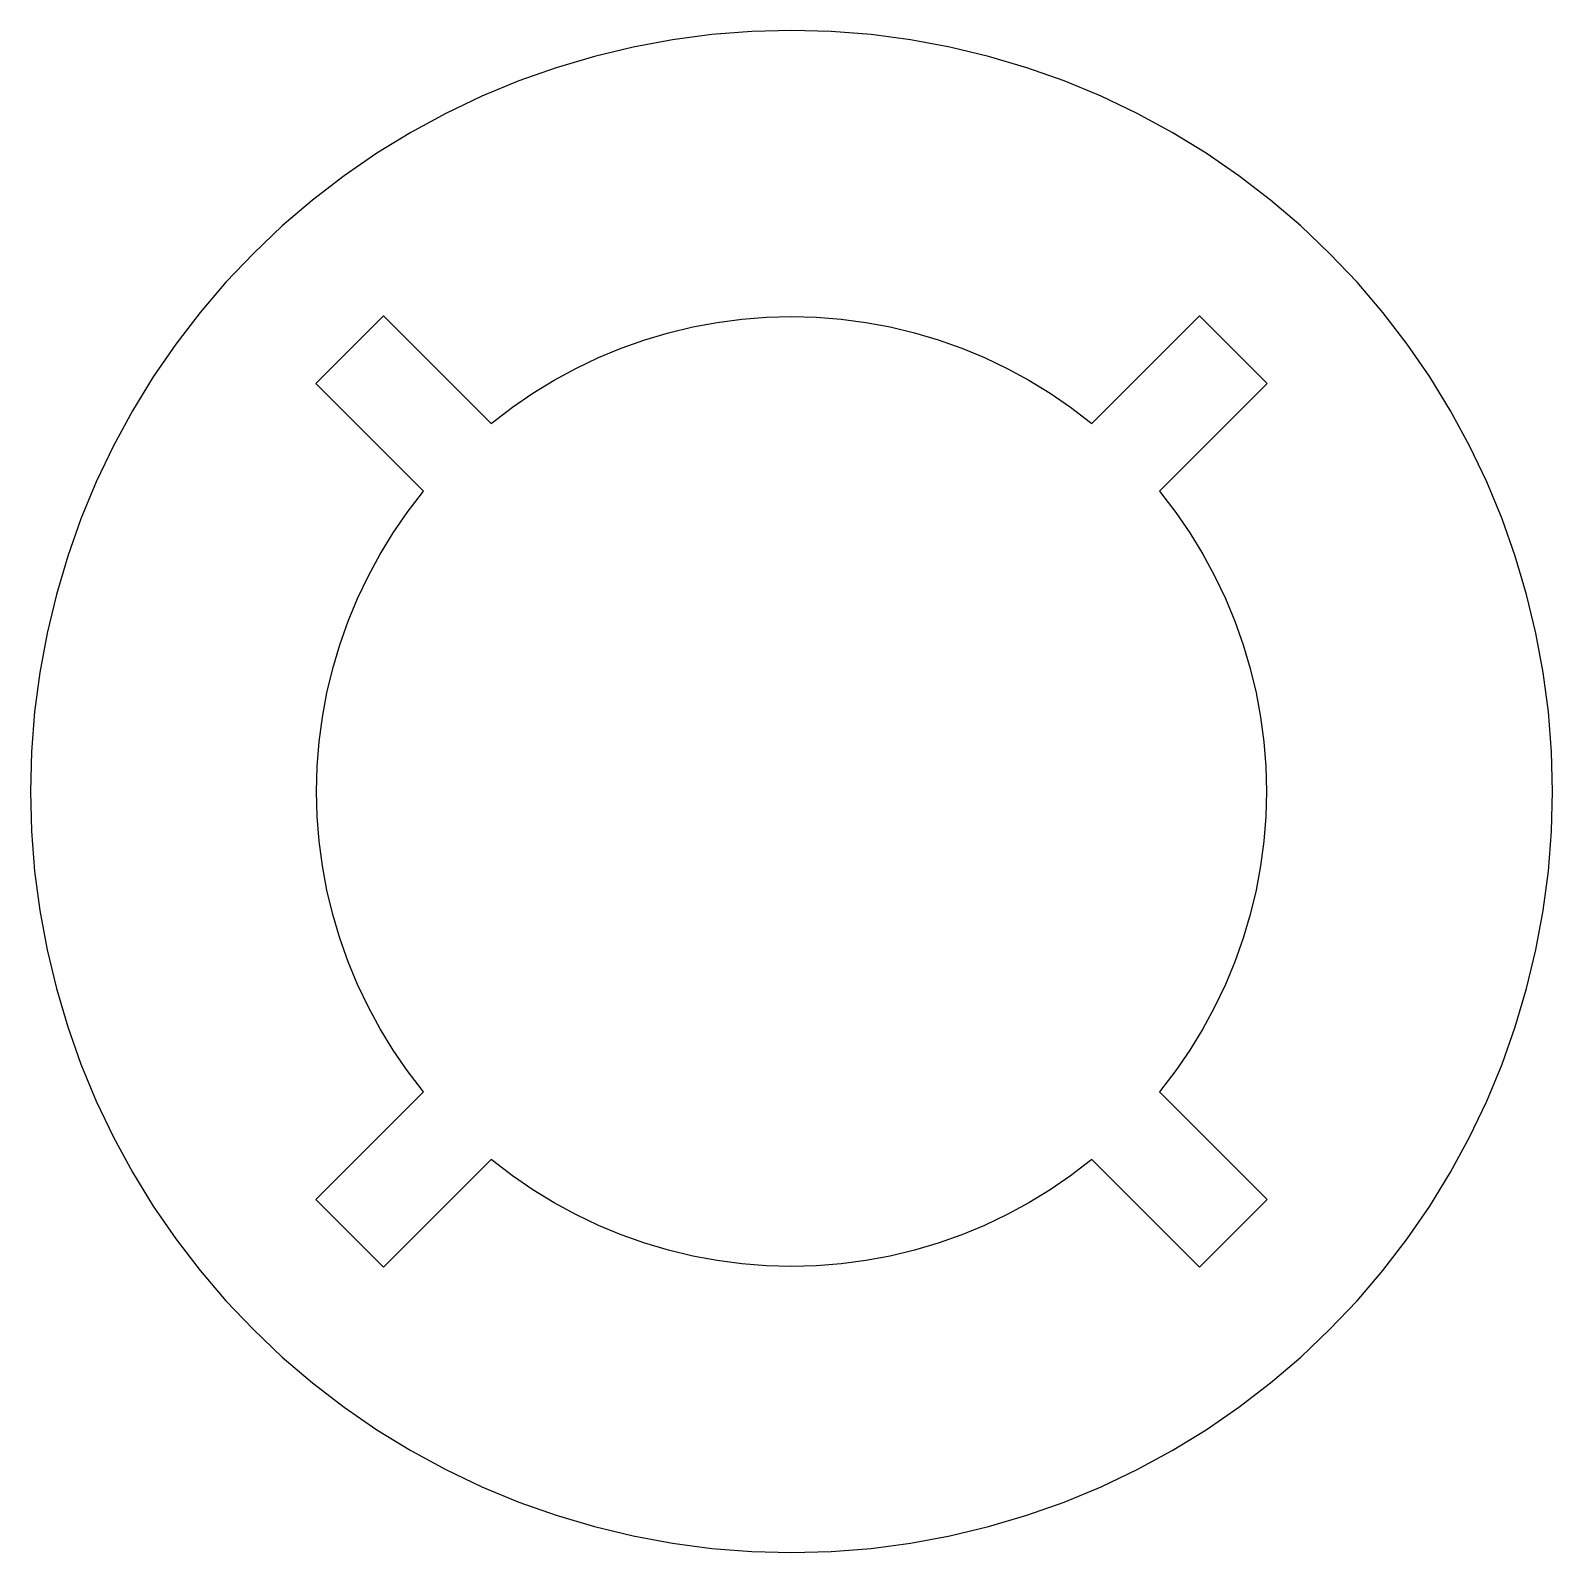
# Model space of a CAD drawing. Header units: metres. Extents: x -25.4 to 25.4, y -25.4 to 25.4.
import ezdxf

# ---------------------------------------------------------------- set-up
doc = ezdxf.new("R2010")
doc.units = ezdxf.units.M

msp = doc.modelspace()

# ---------------------------------------------------------------- linework, layer by layer
for p, q in [((0, 25.4), (-1.32933, 25.3652)), ((1.32933, 25.3652), (0, 25.4)), ((-3.97343, 25.0873), (-5.28096, 24.8449)), ((-2.65501, 25.2608), (-3.97343, 25.0873)), ((-1.32933, 25.3652), (-2.65501, 25.2608)), ((2.65501, 25.2608), (1.32933, 25.3652)), ((3.97343, 25.0873), (2.65501, 25.2608)), ((5.28096, 24.8449), (3.97343, 25.0873)), ((-6.57399, 24.5345), (-7.84903, 24.1568)), ((-5.28096, 24.8449), (-6.57399, 24.5345)), ((6.57399, 24.5345), (5.28096, 24.8449)), ((7.84903, 24.1568), (6.57399, 24.5345)), ((-7.84903, 24.1568), (-9.10254, 23.7129)), ((9.10254, 23.7129), (7.84903, 24.1568)), ((-9.10254, 23.7129), (-10.3311, 23.204)), ((10.3311, 23.204), (9.10254, 23.7129)), ((-10.3311, 23.204), (-11.5313, 22.6315)), ((11.5313, 22.6315), (10.3311, 23.204)), ((-11.5313, 22.6315), (-12.7, 21.997)), ((12.7, 21.997), (11.5313, 22.6315)), ((-12.7, 21.997), (-13.8338, 21.3022)), ((13.8338, 21.3022), (12.7, 21.997)), ((-13.8338, 21.3022), (-14.9297, 20.549)), ((14.9297, 20.549), (13.8338, 21.3022)), ((-14.9297, 20.549), (-15.9847, 19.7395)), ((15.9847, 19.7395), (14.9297, 20.549)), ((-15.9847, 19.7395), (-16.9959, 18.8759)), ((16.9959, 18.8759), (15.9847, 19.7395)), ((-16.9959, 18.8759), (-17.9605, 17.9605)), ((17.9605, 17.9605), (16.9959, 18.8759)), ((-17.9605, 17.9605), (-18.8759, 16.9959)), ((18.8759, 16.9959), (17.9605, 17.9605)), ((-18.8759, 16.9959), (-19.7395, 15.9847)), ((19.7395, 15.9847), (18.8759, 16.9959)), ((-19.7395, 15.9847), (-20.549, 14.9297)), ((-15.8745, 13.6118), (-13.6118, 15.8745)), ((-13.6118, 15.8745), (-10.018, 12.2808)), ((-2.47948, 15.6548), (-1.65677, 15.7632)), ((-1.65677, 15.7632), (-0.82951, 15.8283)), ((-0.82951, 15.8283), (0, 15.85)), ((0, 15.85), (0.82951, 15.8283)), ((0.82951, 15.8283), (1.65677, 15.7632)), ((1.65677, 15.7632), (2.47948, 15.6548)), ((10.018, 12.2808), (13.6118, 15.8745)), ((13.6118, 15.8745), (15.8745, 13.6118)), ((20.549, 14.9297), (19.7395, 15.9847)), ((-4.89792, 15.0742), (-4.10228, 15.3099)), ((-4.10228, 15.3099), (-3.29539, 15.5036)), ((-3.29539, 15.5036), (-2.47948, 15.6548)), ((2.47948, 15.6548), (3.29539, 15.5036)), ((3.29539, 15.5036), (4.10228, 15.3099)), ((4.10228, 15.3099), (4.89792, 15.0742)), ((-20.549, 14.9297), (-21.3022, 13.8338)), ((-6.44676, 14.4797), (-5.68013, 14.7972)), ((-5.68013, 14.7972), (-4.89792, 15.0742)), ((4.89792, 15.0742), (5.68013, 14.7972)), ((5.68013, 14.7972), (6.44676, 14.4797)), ((21.3022, 13.8338), (20.549, 14.9297)), ((-7.19574, 14.1224), (-6.44676, 14.4797)), ((6.44676, 14.4797), (7.19574, 14.1224)), ((-21.3022, 13.8338), (-21.997, 12.7)), ((-8.63252, 13.2929), (-7.92499, 13.7265)), ((-7.92499, 13.7265), (-7.19574, 14.1224)), ((7.19574, 14.1224), (7.92499, 13.7265)), ((7.92499, 13.7265), (8.63252, 13.2929)), ((21.997, 12.7), (21.3022, 13.8338)), ((-12.2808, 10.018), (-15.8745, 13.6118)), ((-9.31639, 12.8229), (-8.63252, 13.2929)), ((8.63252, 13.2929), (9.31639, 12.8229)), ((15.8745, 13.6118), (12.2808, 10.018)), ((-21.997, 12.7), (-22.6315, 11.5313)), ((-9.97472, 12.3177), (-9.31639, 12.8229)), ((9.31639, 12.8229), (9.97472, 12.3177)), ((22.6315, 11.5313), (21.997, 12.7)), ((-10.018, 12.2808), (-9.97472, 12.3177)), ((9.97472, 12.3177), (10.018, 12.2808)), ((-22.6315, 11.5313), (-23.204, 10.3311)), ((23.204, 10.3311), (22.6315, 11.5313)), ((-23.204, 10.3311), (-23.7129, 9.10254)), ((23.7129, 9.10254), (23.204, 10.3311)), ((-12.8229, 9.31639), (-12.3177, 9.97472)), ((-12.3177, 9.97472), (-12.2808, 10.018)), ((12.2808, 10.018), (12.3177, 9.97472)), ((12.3177, 9.97472), (12.8229, 9.31639)), ((-13.2929, 8.63252), (-12.8229, 9.31639)), ((12.8229, 9.31639), (13.2929, 8.63252)), ((-23.7129, 9.10254), (-24.1568, 7.84903)), ((24.1568, 7.84903), (23.7129, 9.10254)), ((-13.7265, 7.92499), (-13.2929, 8.63252)), ((13.2929, 8.63252), (13.7265, 7.92499)), ((-24.1568, 7.84903), (-24.5345, 6.57399)), ((-14.1224, 7.19574), (-13.7265, 7.92499)), ((13.7265, 7.92499), (14.1224, 7.19574)), ((24.5345, 6.57399), (24.1568, 7.84903)), ((-14.4797, 6.44676), (-14.1224, 7.19574)), ((14.1224, 7.19574), (14.4797, 6.44676)), ((-24.5345, 6.57399), (-24.8449, 5.28096)), ((-14.7972, 5.68013), (-14.4797, 6.44676)), ((14.4797, 6.44676), (14.7972, 5.68013)), ((24.8449, 5.28096), (24.5345, 6.57399)), ((-15.0742, 4.89792), (-14.7972, 5.68013)), ((14.7972, 5.68013), (15.0742, 4.89792)), ((-24.8449, 5.28096), (-25.0873, 3.97343)), ((25.0873, 3.97343), (24.8449, 5.28096)), ((-15.3099, 4.10228), (-15.0742, 4.89792)), ((15.0742, 4.89792), (15.3099, 4.10228)), ((-15.5036, 3.29539), (-15.3099, 4.10228)), ((15.3099, 4.10228), (15.5036, 3.29539)), ((-25.0873, 3.97343), (-25.2608, 2.65501)), ((25.2608, 2.65501), (25.0873, 3.97343)), ((-15.6548, 2.47948), (-15.5036, 3.29539)), ((15.5036, 3.29539), (15.6548, 2.47948)), ((-25.2608, 2.65501), (-25.3652, 1.32933)), ((25.3652, 1.32933), (25.2608, 2.65501)), ((-15.7632, 1.65677), (-15.6548, 2.47948)), ((15.6548, 2.47948), (15.7632, 1.65677)), ((-15.8283, 0.82951), (-15.7632, 1.65677)), ((15.7632, 1.65677), (15.8283, 0.82951)), ((-25.3652, 1.32933), (-25.4, 0)), ((25.4, 0), (25.3652, 1.32933)), ((-15.85, 0), (-15.8283, 0.82951)), ((15.8283, 0.82951), (15.85, 0)), ((-25.4, 0), (-25.3652, -1.32933)), ((-15.8283, -0.82951), (-15.85, 0)), ((15.85, 0), (15.8283, -0.82951)), ((25.3652, -1.32933), (25.4, 0)), ((-15.7632, -1.65677), (-15.8283, -0.82951)), ((15.8283, -0.82951), (15.7632, -1.65677)), ((-25.3652, -1.32933), (-25.2608, -2.65501)), ((25.2608, -2.65501), (25.3652, -1.32933)), ((-15.6548, -2.47948), (-15.7632, -1.65677)), ((15.7632, -1.65677), (15.6548, -2.47948)), ((-15.5036, -3.29539), (-15.6548, -2.47948)), ((15.6548, -2.47948), (15.5036, -3.29539)), ((-25.2608, -2.65501), (-25.0873, -3.97343)), ((25.0873, -3.97343), (25.2608, -2.65501)), ((-15.3099, -4.10228), (-15.5036, -3.29539)), ((15.5036, -3.29539), (15.3099, -4.10228)), ((-25.0873, -3.97343), (-24.8449, -5.28096)), ((24.8449, -5.28096), (25.0873, -3.97343)), ((-15.0742, -4.89792), (-15.3099, -4.10228)), ((15.3099, -4.10228), (15.0742, -4.89792)), ((-14.7972, -5.68013), (-15.0742, -4.89792)), ((15.0742, -4.89792), (14.7972, -5.68013)), ((-24.8449, -5.28096), (-24.5345, -6.57399)), ((24.5345, -6.57399), (24.8449, -5.28096)), ((-14.4797, -6.44676), (-14.7972, -5.68013)), ((14.7972, -5.68013), (14.4797, -6.44676)), ((-24.5345, -6.57399), (-24.1568, -7.84903)), ((-14.1224, -7.19574), (-14.4797, -6.44676)), ((14.4797, -6.44676), (14.1224, -7.19574)), ((24.1568, -7.84903), (24.5345, -6.57399)), ((-13.7265, -7.92499), (-14.1224, -7.19574)), ((14.1224, -7.19574), (13.7265, -7.92499)), ((-24.1568, -7.84903), (-23.7129, -9.10254)), ((-13.2929, -8.63252), (-13.7265, -7.92499)), ((13.7265, -7.92499), (13.2929, -8.63252)), ((23.7129, -9.10254), (24.1568, -7.84903)), ((-12.8229, -9.31639), (-13.2929, -8.63252)), ((13.2929, -8.63252), (12.8229, -9.31639)), ((-23.7129, -9.10254), (-23.204, -10.3311)), ((23.204, -10.3311), (23.7129, -9.10254)), ((-12.3177, -9.97472), (-12.8229, -9.31639)), ((12.8229, -9.31639), (12.3177, -9.97472)), ((-15.8745, -13.6118), (-12.2808, -10.018)), ((-12.2808, -10.018), (-12.3177, -9.97472)), ((12.3177, -9.97472), (12.2808, -10.018)), ((12.2808, -10.018), (15.8745, -13.6118)), ((-23.204, -10.3311), (-22.6315, -11.5313)), ((22.6315, -11.5313), (23.204, -10.3311)), ((-22.6315, -11.5313), (-21.997, -12.7)), ((21.997, -12.7), (22.6315, -11.5313)), ((-21.997, -12.7), (-21.3022, -13.8338)), ((-10.018, -12.2808), (-13.6118, -15.8745)), ((-9.97472, -12.3177), (-10.018, -12.2808)), ((-9.31639, -12.8229), (-9.97472, -12.3177)), ((9.97472, -12.3177), (9.31639, -12.8229)), ((10.018, -12.2808), (9.97472, -12.3177)), ((13.6118, -15.8745), (10.018, -12.2808)), ((21.3022, -13.8338), (21.997, -12.7)), ((-8.63252, -13.2929), (-9.31639, -12.8229)), ((9.31639, -12.8229), (8.63252, -13.2929)), ((-13.6118, -15.8745), (-15.8745, -13.6118)), ((-7.92499, -13.7265), (-8.63252, -13.2929)), ((8.63252, -13.2929), (7.92499, -13.7265)), ((15.8745, -13.6118), (13.6118, -15.8745)), ((-21.3022, -13.8338), (-20.549, -14.9297)), ((-7.19574, -14.1224), (-7.92499, -13.7265)), ((-6.44676, -14.4797), (-7.19574, -14.1224)), ((7.19574, -14.1224), (6.44676, -14.4797)), ((7.92499, -13.7265), (7.19574, -14.1224)), ((20.549, -14.9297), (21.3022, -13.8338)), ((-5.68013, -14.7972), (-6.44676, -14.4797)), ((6.44676, -14.4797), (5.68013, -14.7972)), ((-20.549, -14.9297), (-19.7395, -15.9847)), ((-4.89792, -15.0742), (-5.68013, -14.7972)), ((-4.10228, -15.3099), (-4.89792, -15.0742)), ((4.89792, -15.0742), (4.10228, -15.3099)), ((5.68013, -14.7972), (4.89792, -15.0742)), ((19.7395, -15.9847), (20.549, -14.9297)), ((-3.29539, -15.5036), (-4.10228, -15.3099)), ((-2.47948, -15.6548), (-3.29539, -15.5036)), ((-1.65677, -15.7632), (-2.47948, -15.6548)), ((2.47948, -15.6548), (1.65677, -15.7632)), ((3.29539, -15.5036), (2.47948, -15.6548)), ((4.10228, -15.3099), (3.29539, -15.5036)), ((-19.7395, -15.9847), (-18.8759, -16.9959)), ((-0.82951, -15.8283), (-1.65677, -15.7632)), ((0, -15.85), (-0.82951, -15.8283)), ((0.82951, -15.8283), (0, -15.85)), ((1.65677, -15.7632), (0.82951, -15.8283)), ((18.8759, -16.9959), (19.7395, -15.9847)), ((-18.8759, -16.9959), (-17.9605, -17.9605)), ((17.9605, -17.9605), (18.8759, -16.9959)), ((-17.9605, -17.9605), (-16.9959, -18.8759)), ((16.9959, -18.8759), (17.9605, -17.9605)), ((-16.9959, -18.8759), (-15.9847, -19.7395)), ((15.9847, -19.7395), (16.9959, -18.8759)), ((-15.9847, -19.7395), (-14.9297, -20.549)), ((14.9297, -20.549), (15.9847, -19.7395)), ((-14.9297, -20.549), (-13.8338, -21.3022)), ((13.8338, -21.3022), (14.9297, -20.549)), ((-13.8338, -21.3022), (-12.7, -21.997)), ((12.7, -21.997), (13.8338, -21.3022)), ((-12.7, -21.997), (-11.5313, -22.6315)), ((11.5313, -22.6315), (12.7, -21.997)), ((-11.5313, -22.6315), (-10.3311, -23.204)), ((10.3311, -23.204), (11.5313, -22.6315)), ((-10.3311, -23.204), (-9.10254, -23.7129)), ((9.10254, -23.7129), (10.3311, -23.204)), ((-9.10254, -23.7129), (-7.84903, -24.1568)), ((7.84903, -24.1568), (9.10254, -23.7129)), ((-7.84903, -24.1568), (-6.57399, -24.5345)), ((6.57399, -24.5345), (7.84903, -24.1568)), ((-6.57399, -24.5345), (-5.28096, -24.8449)), ((-5.28096, -24.8449), (-3.97343, -25.0873)), ((3.97343, -25.0873), (5.28096, -24.8449)), ((5.28096, -24.8449), (6.57399, -24.5345)), ((-3.97343, -25.0873), (-2.65501, -25.2608)), ((-2.65501, -25.2608), (-1.32933, -25.3652)), ((-1.32933, -25.3652), (0, -25.4)), ((0, -25.4), (1.32933, -25.3652)), ((1.32933, -25.3652), (2.65501, -25.2608)), ((2.65501, -25.2608), (3.97343, -25.0873))]:
    msp.add_line(p, q)

doc.saveas('drawing.dxf')
